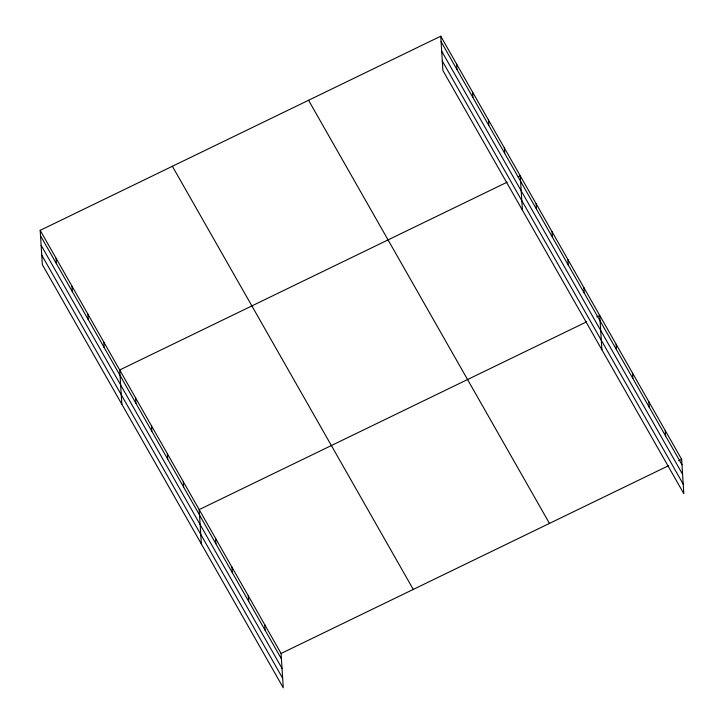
<?xml version="1.0" encoding="UTF-8"?>
<svg xmlns="http://www.w3.org/2000/svg" width="724" height="724" viewBox="0 0 724 724"><rect width="100%" height="100%" fill="white"/><g stroke="black" fill="none" stroke-linecap="round" stroke-linejoin="round"><path stroke-width="1.09" d="M40.191 230.341L281.093 653.473L283.256 687.8L42.354 264.667L40.191 230.341L440.744 36.2L681.646 459.333L683.809 493.659L442.907 70.527L440.744 36.2M507.225 182.14L119.695 369.973L121.849 404.3M518.239 176.81L520.239 175.832L522.402 210.159M586.721 321.782L199.191 509.606L201.353 543.932M596.739 316.922L599.744 315.474L601.897 349.801M281.093 653.473L668.632 465.65M678.641 460.79L681.646 459.333M441.088 41.639L681.99 464.772M441.685 51.169L682.587 474.311M442.301 60.997L683.203 484.13M308.56 100.265L549.462 523.398M172.375 166.276L413.277 589.408M40.535 235.771L281.437 658.912M41.132 245.309L282.034 668.442M41.757 255.129L282.659 678.27M665.266 430.563L665.609 436.002M648.885 401.793L649.229 407.232M632.505 373.014L632.839 378.453M616.124 344.244L616.459 349.683M583.843 287.546L584.178 292.985M567.942 259.617L568.286 265.056M552.041 231.689L552.385 237.128M536.14 203.761L536.484 209.2M504.338 147.904L504.682 153.343M488.447 119.985L488.781 125.415M472.546 92.057L472.881 97.496M456.645 64.128L456.989 69.567M264.713 624.703L265.056 630.133M248.332 595.924L248.676 601.363M231.952 567.154L232.295 572.594M215.571 538.375L215.915 543.814M183.29 481.677L183.634 487.116M167.389 453.749L167.733 459.188M151.488 425.83L151.832 431.26M135.596 397.901L135.931 403.34M103.794 342.045L104.138 347.484M87.894 314.116L88.237 319.556M71.993 286.188L72.337 291.627M56.092 258.26L56.436 263.699"/></g></svg>
